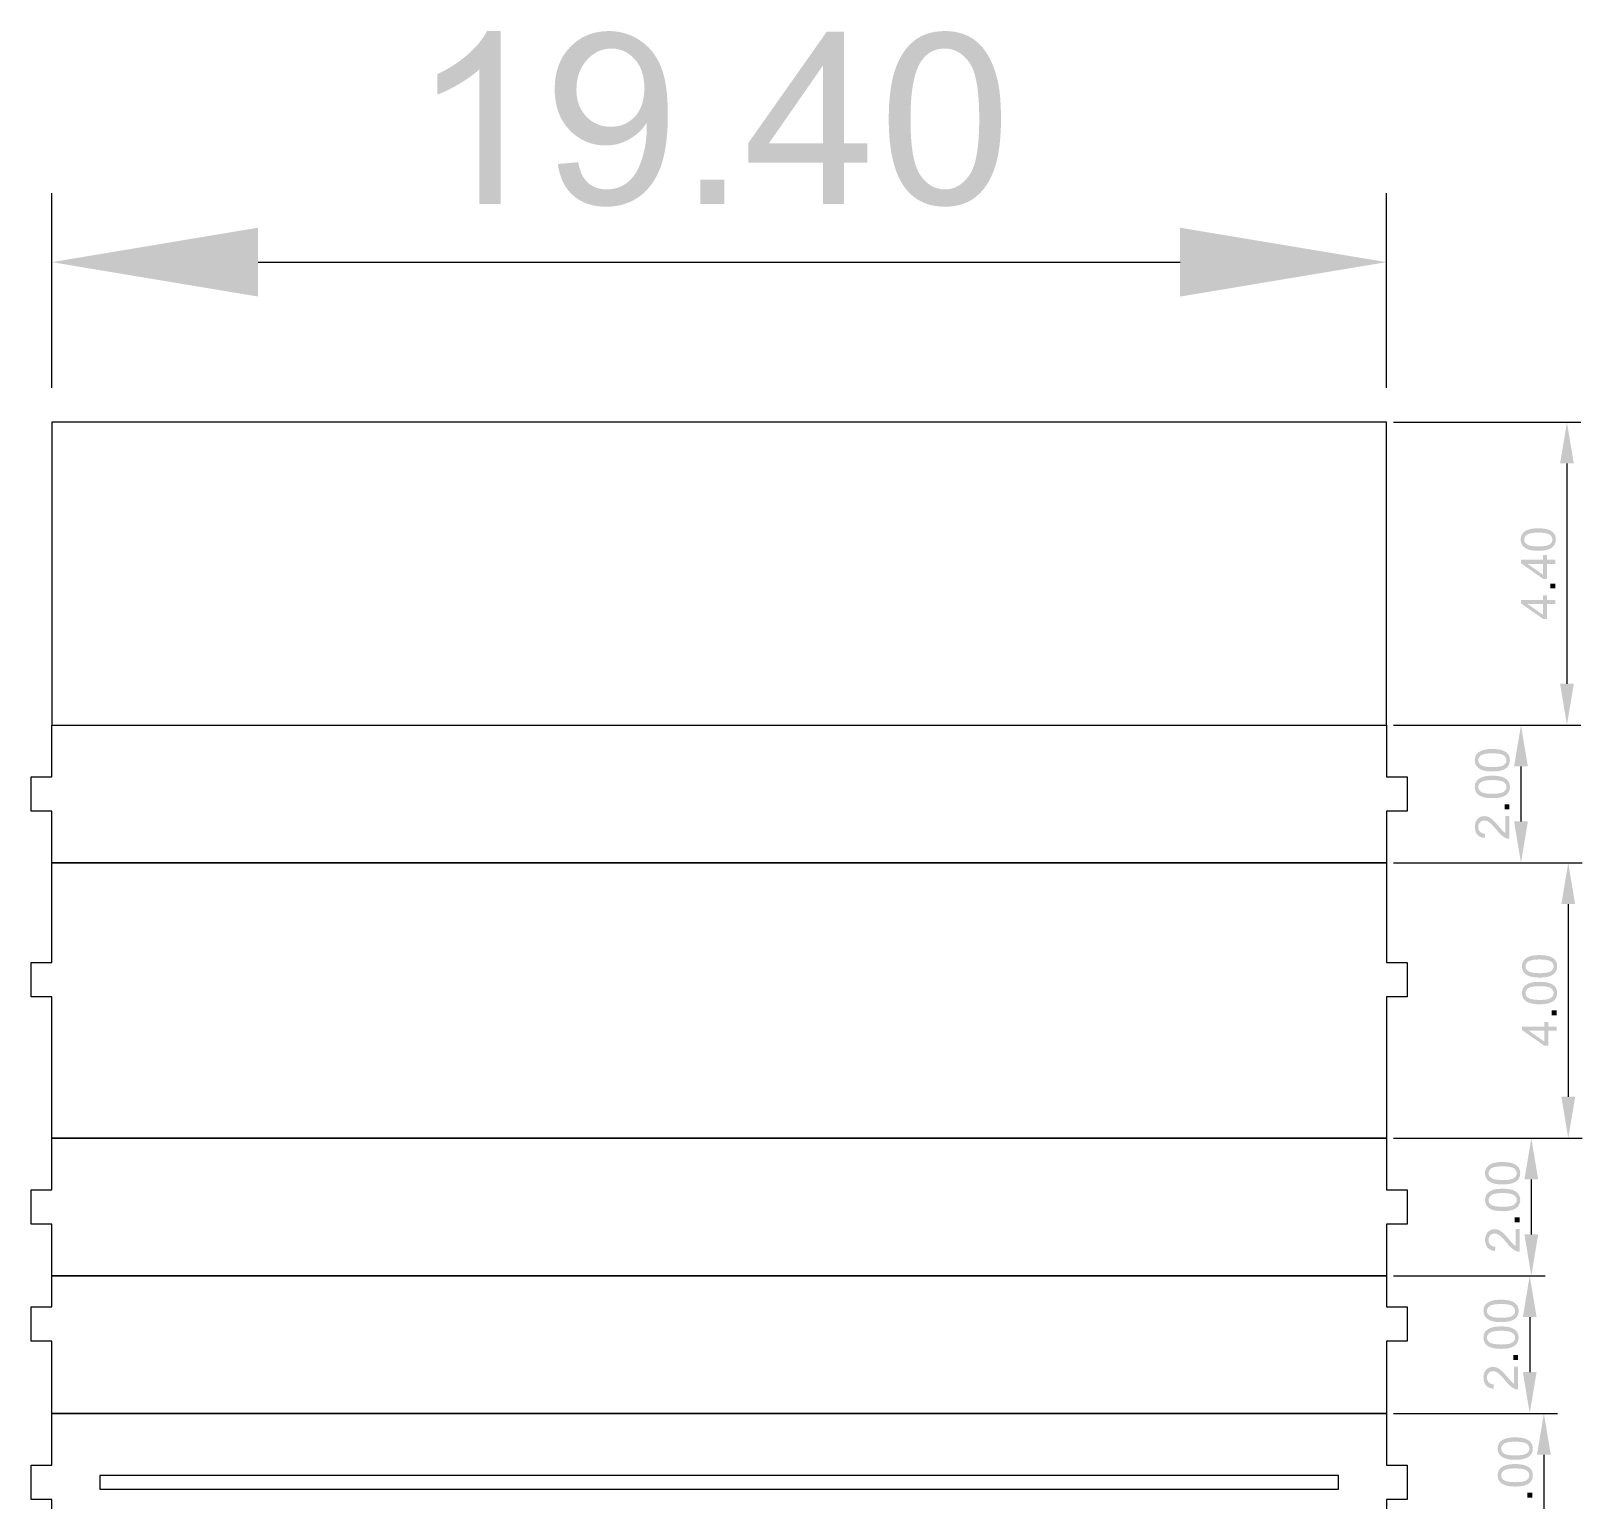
# Model space of a CAD drawing. Header units: centimetres. Extents: x 2.5 to 25.3, y 2.5 to 45.3.
# Drawn here: x 2.5 to 25.04, y 23.92 to 45.28 of the extents above; entities that cross this region are included whole.
import ezdxf

# ---------------------------------------------------------------- set-up
doc = ezdxf.new("R2010")
doc.units = ezdxf.units.CM
doc.layers.add('Dimensions', color=7, linetype='Continuous')
doc.layers.add('Schematics', color=7, linetype='Continuous')

msp = doc.modelspace()

# ---------------------------------------------------------------- hatches: boundary and pattern name
at = {"layer": 'Dimensions', "true_color": 0xc80000, "transparency": 33554687}
h = msp.add_hatch(color=12, dxfattribs=at)
edge = h.paths.add_edge_path(flags=0)
edge.add_spline(control_points=[(9.321, 42.765), (9.321, 42.765), (9.014, 42.765), (9.014, 42.765), (9.014, 42.765), (9.014, 44.721), (9.014, 44.721), (8.94, 44.651), (8.843, 44.58), (8.724, 44.51), (8.604, 44.439), (8.496, 44.386), (8.4, 44.351), (8.4, 44.351), (8.4, 44.648), (8.4, 44.648), (8.572, 44.729), (8.722, 44.826), (8.851, 44.941), (8.979, 45.056), (9.07, 45.167), (9.123, 45.275), (9.123, 45.275), (9.321, 45.275), (9.321, 45.275), (9.321, 45.275), (9.321, 42.765), (9.321, 42.765)], knot_values=[0, 0, 0, 0, 1, 1, 1, 2, 2, 2, 3, 3, 3, 4, 4, 4, 5, 5, 5, 6, 6, 6, 7, 7, 7, 8, 8, 8, 9, 9, 9, 9], degree=3, periodic=1)
h = msp.add_hatch(color=12, dxfattribs=at)
edge = h.paths.add_edge_path(flags=0)
edge.add_spline(control_points=[(10.153, 43.343), (10.153, 43.343), (10.448, 43.371), (10.448, 43.371), (10.473, 43.232), (10.521, 43.131), (10.592, 43.069), (10.662, 43.006), (10.753, 42.975), (10.863, 42.975), (10.957, 42.975), (11.04, 42.997), (11.111, 43.04), (11.182, 43.083), (11.24, 43.141), (11.286, 43.213), (11.331, 43.285), (11.369, 43.383), (11.4, 43.505), (11.431, 43.628), (11.446, 43.753), (11.446, 43.88), (11.446, 43.894), (11.445, 43.915), (11.444, 43.942), (11.383, 43.844), (11.299, 43.765), (11.193, 43.704), (11.087, 43.643), (10.971, 43.613), (10.847, 43.613), (10.641, 43.613), (10.466, 43.688), (10.322, 43.838), (10.179, 43.988), (10.107, 44.186), (10.107, 44.431), (10.107, 44.685), (10.182, 44.889), (10.332, 45.043), (10.481, 45.198), (10.668, 45.275), (10.894, 45.275), (11.056, 45.275), (11.205, 45.232), (11.339, 45.144), (11.474, 45.057), (11.577, 44.932), (11.646, 44.77), (11.716, 44.608), (11.751, 44.373), (11.751, 44.066), (11.751, 43.747), (11.717, 43.493), (11.647, 43.303), (11.578, 43.114), (11.475, 42.97), (11.338, 42.871), (11.201, 42.772), (11.04, 42.723), (10.856, 42.723), (10.66, 42.723), (10.501, 42.777), (10.377, 42.885), (10.253, 42.994), (10.178, 43.147), (10.153, 43.343)], knot_values=[0, 0, 0, 0, 1, 1, 1, 2, 2, 2, 3, 3, 3, 4, 4, 4, 5, 5, 5, 6, 6, 6, 7, 7, 7, 8, 8, 8, 9, 9, 9, 10, 10, 10, 11, 11, 11, 12, 12, 12, 13, 13, 13, 14, 14, 14, 15, 15, 15, 16, 16, 16, 17, 17, 17, 18, 18, 18, 19, 19, 19, 20, 20, 20, 21, 21, 21, 22, 22, 22, 22], degree=3, periodic=1)
edge = h.paths.add_edge_path(flags=0)
edge.add_spline(control_points=[(11.41, 44.447), (11.41, 44.623), (11.363, 44.763), (11.27, 44.866), (11.176, 44.97), (11.063, 45.021), (10.931, 45.021), (10.795, 45.021), (10.676, 44.966), (10.575, 44.854), (10.473, 44.743), (10.423, 44.598), (10.423, 44.421), (10.423, 44.262), (10.471, 44.133), (10.567, 44.033), (10.663, 43.934), (10.782, 43.884), (10.923, 43.884), (11.065, 43.884), (11.181, 43.934), (11.273, 44.033), (11.364, 44.133), (11.41, 44.27), (11.41, 44.447)], knot_values=[0, 0, 0, 0, 1, 1, 1, 2, 2, 2, 3, 3, 3, 4, 4, 4, 5, 5, 5, 6, 6, 6, 7, 7, 7, 8, 8, 8, 8], degree=3, periodic=1)
h = msp.add_hatch(color=12, dxfattribs=at)
h.paths.add_polyline_path([(14.004, 42.765), (14.004, 43.364), (12.919, 43.364), (12.919, 43.645), (14.06, 45.265), (14.311, 45.265), (14.311, 43.645), (14.649, 43.645), (14.649, 43.364), (14.311, 43.364), (14.311, 42.765)], flags=0)
h.paths.add_polyline_path([(14.004, 43.645), (14.004, 44.772), (13.221, 43.645)], flags=0)
h = msp.add_hatch(color=12, dxfattribs=at)
edge = h.paths.add_edge_path(flags=0)
edge.add_spline(control_points=[(14.962, 43.998), (14.962, 44.294), (14.993, 44.532), (15.054, 44.712), (15.114, 44.892), (15.205, 45.031), (15.325, 45.129), (15.445, 45.227), (15.596, 45.275), (15.778, 45.275), (15.912, 45.275), (16.029, 45.248), (16.131, 45.194), (16.232, 45.14), (16.315, 45.063), (16.381, 44.961), (16.447, 44.859), (16.499, 44.735), (16.536, 44.589), (16.574, 44.443), (16.593, 44.246), (16.593, 43.998), (16.593, 43.705), (16.563, 43.468), (16.502, 43.288), (16.442, 43.108), (16.352, 42.968), (16.232, 42.87), (16.112, 42.772), (15.961, 42.723), (15.778, 42.723), (15.537, 42.723), (15.347, 42.809), (15.21, 42.982), (15.045, 43.19), (14.962, 43.529), (14.962, 43.998)], knot_values=[0, 0, 0, 0, 1, 1, 1, 2, 2, 2, 3, 3, 3, 4, 4, 4, 5, 5, 5, 6, 6, 6, 7, 7, 7, 8, 8, 8, 9, 9, 9, 10, 10, 10, 11, 11, 11, 12, 12, 12, 12], degree=3, periodic=1)
edge = h.paths.add_edge_path(flags=0)
edge.add_spline(control_points=[(15.278, 43.998), (15.278, 43.588), (15.326, 43.315), (15.422, 43.179), (15.518, 43.043), (15.637, 42.975), (15.778, 42.975), (15.919, 42.975), (16.037, 43.043), (16.133, 43.18), (16.229, 43.316), (16.277, 43.589), (16.277, 43.998), (16.277, 44.41), (16.229, 44.683), (16.133, 44.818), (16.037, 44.954), (15.917, 45.021), (15.774, 45.021), (15.633, 45.021), (15.521, 44.962), (15.437, 44.842), (15.331, 44.69), (15.278, 44.409), (15.278, 43.998)], knot_values=[0, 0, 0, 0, 1, 1, 1, 2, 2, 2, 3, 3, 3, 4, 4, 4, 5, 5, 5, 6, 6, 6, 7, 7, 7, 8, 8, 8, 8], degree=3, periodic=1)
for points in [[(12.222, 42.765), (12.222, 43.115), (12.572, 43.115), (12.572, 42.765)], [(5.797, 42.418), (5.797, 41.418), (2.797, 41.918)], [(19.197, 41.418), (19.197, 42.418), (22.197, 41.918)], [(24.918, 38.993), (24.718, 38.993), (24.818, 39.593)], [(24.648, 37.177), (24.579, 37.177), (24.579, 37.247), (24.648, 37.247)], [(24.718, 35.793), (24.918, 35.793), (24.818, 35.193)], [(24.25, 34.593), (24.05, 34.593), (24.15, 35.193)], [(23.981, 33.971), (23.911, 33.971), (23.911, 34.041), (23.981, 34.041)], [(24.05, 33.793), (24.25, 33.793), (24.15, 33.193)], [(24.937, 32.593), (24.737, 32.593), (24.837, 33.193)], [(24.667, 30.977), (24.597, 30.977), (24.597, 31.047), (24.667, 31.047)], [(24.737, 29.793), (24.937, 29.793), (24.837, 29.193)], [(24.4, 28.593), (24.2, 28.593), (24.3, 29.193)], [(24.13, 27.971), (24.06, 27.971), (24.06, 28.041), (24.13, 28.041)], [(24.2, 27.793), (24.4, 27.793), (24.3, 27.193)], [(24.377, 26.593), (24.177, 26.593), (24.277, 27.193)], [(24.107, 25.971), (24.037, 25.971), (24.037, 26.041), (24.107, 26.041)], [(24.177, 25.793), (24.377, 25.793), (24.277, 25.193)], [(24.583, 24.593), (24.383, 24.593), (24.483, 25.193)], [(24.313, 23.971), (24.243, 23.971), (24.243, 24.041), (24.313, 24.041)]]:
    msp.add_hatch(color=12, dxfattribs=at).paths.add_polyline_path(points, flags=0)
h = msp.add_hatch(color=12, dxfattribs=at)
edge = h.paths.add_edge_path(flags=0)
edge.add_spline(control_points=[(24.402, 37.725), (24.343, 37.725), (24.295, 37.731), (24.259, 37.743), (24.223, 37.756), (24.195, 37.774), (24.176, 37.798), (24.156, 37.822), (24.146, 37.852), (24.146, 37.888), (24.146, 37.915), (24.152, 37.939), (24.163, 37.959), (24.173, 37.979), (24.189, 37.996), (24.209, 38.009), (24.23, 38.022), (24.255, 38.033), (24.284, 38.04), (24.313, 38.048), (24.352, 38.051), (24.402, 38.051), (24.461, 38.051), (24.508, 38.045), (24.544, 38.033), (24.58, 38.021), (24.608, 38.003), (24.628, 37.979), (24.647, 37.955), (24.657, 37.925), (24.657, 37.888), (24.657, 37.84), (24.64, 37.802), (24.605, 37.775), (24.564, 37.742), (24.496, 37.725), (24.402, 37.725)], knot_values=[0, 0, 0, 0, 1, 1, 1, 2, 2, 2, 3, 3, 3, 4, 4, 4, 5, 5, 5, 6, 6, 6, 7, 7, 7, 8, 8, 8, 9, 9, 9, 10, 10, 10, 11, 11, 11, 12, 12, 12, 12], degree=3, periodic=1)
edge = h.paths.add_edge_path(flags=0)
edge.add_spline(control_points=[(24.402, 37.788), (24.484, 37.788), (24.539, 37.798), (24.566, 37.817), (24.593, 37.836), (24.607, 37.86), (24.607, 37.888), (24.607, 37.916), (24.593, 37.94), (24.566, 37.959), (24.538, 37.979), (24.484, 37.988), (24.402, 37.988), (24.32, 37.988), (24.265, 37.979), (24.238, 37.959), (24.211, 37.94), (24.197, 37.916), (24.197, 37.888), (24.197, 37.859), (24.209, 37.837), (24.233, 37.82), (24.264, 37.799), (24.32, 37.788), (24.402, 37.788)], knot_values=[0, 0, 0, 0, 1, 1, 1, 2, 2, 2, 3, 3, 3, 4, 4, 4, 5, 5, 5, 6, 6, 6, 7, 7, 7, 8, 8, 8, 8], degree=3, periodic=1)
h = msp.add_hatch(color=12, dxfattribs=at)
h.paths.add_polyline_path([(24.648, 37.534), (24.529, 37.534), (24.529, 37.317), (24.472, 37.317), (24.148, 37.545), (24.148, 37.595), (24.472, 37.595), (24.472, 37.662), (24.529, 37.662), (24.529, 37.595), (24.648, 37.595)], flags=0)
h.paths.add_polyline_path([(24.472, 37.534), (24.247, 37.534), (24.472, 37.377)], flags=0)
h = msp.add_hatch(color=12, dxfattribs=at)
h.paths.add_polyline_path([(24.648, 36.951), (24.529, 36.951), (24.529, 36.734), (24.472, 36.734), (24.148, 36.962), (24.148, 37.012), (24.472, 37.012), (24.472, 37.08), (24.529, 37.08), (24.529, 37.012), (24.648, 37.012)], flags=0)
h.paths.add_polyline_path([(24.472, 36.951), (24.247, 36.951), (24.472, 36.794)], flags=0)
h = msp.add_hatch(color=12, dxfattribs=at)
edge = h.paths.add_edge_path(flags=0)
edge.add_spline(control_points=[(23.734, 34.519), (23.675, 34.519), (23.628, 34.525), (23.591, 34.538), (23.555, 34.55), (23.528, 34.568), (23.508, 34.592), (23.489, 34.616), (23.479, 34.646), (23.479, 34.682), (23.479, 34.709), (23.484, 34.733), (23.495, 34.753), (23.506, 34.773), (23.521, 34.79), (23.542, 34.803), (23.562, 34.816), (23.587, 34.827), (23.616, 34.834), (23.645, 34.842), (23.685, 34.845), (23.734, 34.845), (23.793, 34.845), (23.84, 34.839), (23.876, 34.827), (23.912, 34.815), (23.94, 34.797), (23.96, 34.773), (23.979, 34.749), (23.989, 34.719), (23.989, 34.682), (23.989, 34.634), (23.972, 34.596), (23.937, 34.569), (23.896, 34.536), (23.828, 34.519), (23.734, 34.519)], knot_values=[0, 0, 0, 0, 1, 1, 1, 2, 2, 2, 3, 3, 3, 4, 4, 4, 5, 5, 5, 6, 6, 6, 7, 7, 7, 8, 8, 8, 9, 9, 9, 10, 10, 10, 11, 11, 11, 12, 12, 12, 12], degree=3, periodic=1)
edge = h.paths.add_edge_path(flags=0)
edge.add_spline(control_points=[(23.734, 34.583), (23.816, 34.583), (23.871, 34.592), (23.898, 34.611), (23.925, 34.631), (23.939, 34.654), (23.939, 34.682), (23.939, 34.711), (23.925, 34.734), (23.898, 34.754), (23.871, 34.773), (23.816, 34.782), (23.734, 34.782), (23.652, 34.782), (23.597, 34.773), (23.57, 34.754), (23.543, 34.734), (23.53, 34.71), (23.53, 34.682), (23.53, 34.654), (23.542, 34.631), (23.565, 34.614), (23.596, 34.593), (23.652, 34.583), (23.734, 34.583)], knot_values=[0, 0, 0, 0, 1, 1, 1, 2, 2, 2, 3, 3, 3, 4, 4, 4, 5, 5, 5, 6, 6, 6, 7, 7, 7, 8, 8, 8, 8], degree=3, periodic=1)
h = msp.add_hatch(color=12, dxfattribs=at)
edge = h.paths.add_edge_path(flags=0)
edge.add_spline(control_points=[(23.734, 34.131), (23.675, 34.131), (23.628, 34.137), (23.591, 34.149), (23.555, 34.161), (23.528, 34.179), (23.508, 34.203), (23.489, 34.227), (23.479, 34.258), (23.479, 34.294), (23.479, 34.321), (23.484, 34.344), (23.495, 34.365), (23.506, 34.385), (23.521, 34.402), (23.542, 34.415), (23.562, 34.428), (23.587, 34.438), (23.616, 34.446), (23.645, 34.453), (23.685, 34.457), (23.734, 34.457), (23.793, 34.457), (23.84, 34.451), (23.876, 34.439), (23.912, 34.427), (23.94, 34.409), (23.96, 34.385), (23.979, 34.361), (23.989, 34.331), (23.989, 34.294), (23.989, 34.246), (23.972, 34.208), (23.937, 34.18), (23.896, 34.147), (23.828, 34.131), (23.734, 34.131)], knot_values=[0, 0, 0, 0, 1, 1, 1, 2, 2, 2, 3, 3, 3, 4, 4, 4, 5, 5, 5, 6, 6, 6, 7, 7, 7, 8, 8, 8, 9, 9, 9, 10, 10, 10, 11, 11, 11, 12, 12, 12, 12], degree=3, periodic=1)
edge = h.paths.add_edge_path(flags=0)
edge.add_spline(control_points=[(23.734, 34.194), (23.816, 34.194), (23.871, 34.204), (23.898, 34.223), (23.925, 34.242), (23.939, 34.266), (23.939, 34.294), (23.939, 34.322), (23.925, 34.346), (23.898, 34.365), (23.871, 34.384), (23.816, 34.394), (23.734, 34.394), (23.652, 34.394), (23.597, 34.384), (23.57, 34.365), (23.543, 34.346), (23.53, 34.322), (23.53, 34.293), (23.53, 34.265), (23.542, 34.243), (23.565, 34.226), (23.596, 34.205), (23.652, 34.194), (23.734, 34.194)], knot_values=[0, 0, 0, 0, 1, 1, 1, 2, 2, 2, 3, 3, 3, 4, 4, 4, 5, 5, 5, 6, 6, 6, 7, 7, 7, 8, 8, 8, 8], degree=3, periodic=1)
h = msp.add_hatch(color=12, dxfattribs=at)
edge = h.paths.add_edge_path(flags=0)
edge.add_spline(control_points=[(23.922, 33.871), (23.922, 33.871), (23.981, 33.871), (23.981, 33.871), (23.981, 33.871), (23.981, 33.541), (23.981, 33.541), (23.966, 33.54), (23.952, 33.542), (23.938, 33.548), (23.916, 33.556), (23.893, 33.57), (23.872, 33.588), (23.85, 33.607), (23.825, 33.633), (23.796, 33.668), (23.751, 33.723), (23.716, 33.76), (23.69, 33.779), (23.664, 33.798), (23.639, 33.807), (23.616, 33.807), (23.592, 33.807), (23.571, 33.799), (23.555, 33.781), (23.538, 33.764), (23.53, 33.741), (23.53, 33.713), (23.53, 33.684), (23.538, 33.66), (23.556, 33.642), (23.574, 33.624), (23.598, 33.615), (23.63, 33.615), (23.63, 33.615), (23.623, 33.552), (23.623, 33.552), (23.576, 33.556), (23.54, 33.573), (23.516, 33.601), (23.491, 33.629), (23.479, 33.667), (23.479, 33.714), (23.479, 33.762), (23.492, 33.8), (23.519, 33.828), (23.545, 33.856), (23.578, 33.87), (23.618, 33.87), (23.638, 33.87), (23.657, 33.866), (23.677, 33.858), (23.696, 33.85), (23.716, 33.836), (23.738, 33.817), (23.759, 33.798), (23.788, 33.767), (23.826, 33.723), (23.857, 33.686), (23.878, 33.662), (23.889, 33.652), (23.9, 33.641), (23.911, 33.633), (23.922, 33.626), (23.922, 33.626), (23.922, 33.871), (23.922, 33.871)], knot_values=[0, 0, 0, 0, 1, 1, 1, 2, 2, 2, 3, 3, 3, 4, 4, 4, 5, 5, 5, 6, 6, 6, 7, 7, 7, 8, 8, 8, 9, 9, 9, 10, 10, 10, 11, 11, 11, 12, 12, 12, 13, 13, 13, 14, 14, 14, 15, 15, 15, 16, 16, 16, 17, 17, 17, 18, 18, 18, 19, 19, 19, 20, 20, 20, 21, 21, 21, 22, 22, 22, 22], degree=3, periodic=1)
h = msp.add_hatch(color=12, dxfattribs=at)
edge = h.paths.add_edge_path(flags=0)
edge.add_spline(control_points=[(24.42, 31.525), (24.361, 31.525), (24.314, 31.531), (24.278, 31.543), (24.242, 31.556), (24.214, 31.574), (24.194, 31.598), (24.175, 31.622), (24.165, 31.652), (24.165, 31.688), (24.165, 31.715), (24.17, 31.739), (24.181, 31.759), (24.192, 31.779), (24.208, 31.796), (24.228, 31.809), (24.248, 31.822), (24.273, 31.833), (24.302, 31.84), (24.331, 31.848), (24.371, 31.851), (24.42, 31.851), (24.479, 31.851), (24.526, 31.845), (24.562, 31.833), (24.599, 31.821), (24.626, 31.803), (24.646, 31.779), (24.666, 31.755), (24.676, 31.725), (24.676, 31.688), (24.676, 31.64), (24.658, 31.602), (24.624, 31.575), (24.582, 31.542), (24.514, 31.525), (24.42, 31.525)], knot_values=[0, 0, 0, 0, 1, 1, 1, 2, 2, 2, 3, 3, 3, 4, 4, 4, 5, 5, 5, 6, 6, 6, 7, 7, 7, 8, 8, 8, 9, 9, 9, 10, 10, 10, 11, 11, 11, 12, 12, 12, 12], degree=3, periodic=1)
edge = h.paths.add_edge_path(flags=0)
edge.add_spline(control_points=[(24.42, 31.588), (24.503, 31.588), (24.557, 31.598), (24.584, 31.617), (24.611, 31.636), (24.625, 31.66), (24.625, 31.688), (24.625, 31.716), (24.611, 31.74), (24.584, 31.759), (24.557, 31.779), (24.502, 31.788), (24.42, 31.788), (24.338, 31.788), (24.283, 31.779), (24.256, 31.759), (24.229, 31.74), (24.216, 31.716), (24.216, 31.688), (24.216, 31.659), (24.228, 31.637), (24.252, 31.62), (24.282, 31.599), (24.338, 31.588), (24.42, 31.588)], knot_values=[0, 0, 0, 0, 1, 1, 1, 2, 2, 2, 3, 3, 3, 4, 4, 4, 5, 5, 5, 6, 6, 6, 7, 7, 7, 8, 8, 8, 8], degree=3, periodic=1)
h = msp.add_hatch(color=12, dxfattribs=at)
edge = h.paths.add_edge_path(flags=0)
edge.add_spline(control_points=[(24.42, 31.137), (24.361, 31.137), (24.314, 31.143), (24.278, 31.155), (24.242, 31.167), (24.214, 31.185), (24.194, 31.209), (24.175, 31.233), (24.165, 31.263), (24.165, 31.3), (24.165, 31.327), (24.17, 31.35), (24.181, 31.37), (24.192, 31.391), (24.208, 31.407), (24.228, 31.421), (24.248, 31.434), (24.273, 31.444), (24.302, 31.452), (24.331, 31.459), (24.371, 31.463), (24.42, 31.463), (24.479, 31.463), (24.526, 31.457), (24.562, 31.445), (24.599, 31.433), (24.626, 31.415), (24.646, 31.391), (24.666, 31.367), (24.676, 31.336), (24.676, 31.3), (24.676, 31.252), (24.658, 31.214), (24.624, 31.186), (24.582, 31.153), (24.514, 31.137), (24.42, 31.137)], knot_values=[0, 0, 0, 0, 1, 1, 1, 2, 2, 2, 3, 3, 3, 4, 4, 4, 5, 5, 5, 6, 6, 6, 7, 7, 7, 8, 8, 8, 9, 9, 9, 10, 10, 10, 11, 11, 11, 12, 12, 12, 12], degree=3, periodic=1)
edge = h.paths.add_edge_path(flags=0)
edge.add_spline(control_points=[(24.42, 31.2), (24.503, 31.2), (24.557, 31.209), (24.584, 31.229), (24.611, 31.248), (24.625, 31.272), (24.625, 31.3), (24.625, 31.328), (24.611, 31.352), (24.584, 31.371), (24.557, 31.39), (24.502, 31.4), (24.42, 31.4), (24.338, 31.4), (24.283, 31.39), (24.256, 31.371), (24.229, 31.352), (24.216, 31.328), (24.216, 31.299), (24.216, 31.271), (24.228, 31.248), (24.252, 31.232), (24.282, 31.21), (24.338, 31.2), (24.42, 31.2)], knot_values=[0, 0, 0, 0, 1, 1, 1, 2, 2, 2, 3, 3, 3, 4, 4, 4, 5, 5, 5, 6, 6, 6, 7, 7, 7, 8, 8, 8, 8], degree=3, periodic=1)
h = msp.add_hatch(color=12, dxfattribs=at)
h.paths.add_polyline_path([(24.667, 30.751), (24.547, 30.751), (24.547, 30.534), (24.491, 30.534), (24.167, 30.762), (24.167, 30.812), (24.491, 30.812), (24.491, 30.88), (24.547, 30.88), (24.547, 30.812), (24.667, 30.812)], flags=0)
h.paths.add_polyline_path([(24.491, 30.751), (24.266, 30.751), (24.491, 30.594)], flags=0)
h = msp.add_hatch(color=12, dxfattribs=at)
edge = h.paths.add_edge_path(flags=0)
edge.add_spline(control_points=[(23.884, 28.519), (23.825, 28.519), (23.777, 28.525), (23.741, 28.538), (23.705, 28.55), (23.677, 28.568), (23.658, 28.592), (23.638, 28.616), (23.628, 28.646), (23.628, 28.682), (23.628, 28.709), (23.634, 28.733), (23.644, 28.753), (23.655, 28.773), (23.671, 28.79), (23.691, 28.803), (23.711, 28.816), (23.736, 28.827), (23.765, 28.834), (23.795, 28.842), (23.834, 28.845), (23.884, 28.845), (23.942, 28.845), (23.99, 28.839), (24.026, 28.827), (24.062, 28.815), (24.09, 28.797), (24.109, 28.773), (24.129, 28.749), (24.139, 28.719), (24.139, 28.682), (24.139, 28.634), (24.121, 28.596), (24.087, 28.569), (24.045, 28.536), (23.978, 28.519), (23.884, 28.519)], knot_values=[0, 0, 0, 0, 1, 1, 1, 2, 2, 2, 3, 3, 3, 4, 4, 4, 5, 5, 5, 6, 6, 6, 7, 7, 7, 8, 8, 8, 9, 9, 9, 10, 10, 10, 11, 11, 11, 12, 12, 12, 12], degree=3, periodic=1)
edge = h.paths.add_edge_path(flags=0)
edge.add_spline(control_points=[(23.884, 28.583), (23.966, 28.583), (24.02, 28.592), (24.048, 28.611), (24.075, 28.631), (24.088, 28.654), (24.088, 28.682), (24.088, 28.711), (24.075, 28.734), (24.047, 28.754), (24.02, 28.773), (23.965, 28.782), (23.884, 28.782), (23.801, 28.782), (23.747, 28.773), (23.72, 28.754), (23.693, 28.734), (23.679, 28.71), (23.679, 28.682), (23.679, 28.654), (23.691, 28.631), (23.715, 28.614), (23.745, 28.593), (23.802, 28.583), (23.884, 28.583)], knot_values=[0, 0, 0, 0, 1, 1, 1, 2, 2, 2, 3, 3, 3, 4, 4, 4, 5, 5, 5, 6, 6, 6, 7, 7, 7, 8, 8, 8, 8], degree=3, periodic=1)
h = msp.add_hatch(color=12, dxfattribs=at)
edge = h.paths.add_edge_path(flags=0)
edge.add_spline(control_points=[(23.884, 28.131), (23.825, 28.131), (23.777, 28.137), (23.741, 28.149), (23.705, 28.161), (23.677, 28.179), (23.658, 28.203), (23.638, 28.227), (23.628, 28.258), (23.628, 28.294), (23.628, 28.321), (23.634, 28.344), (23.644, 28.365), (23.655, 28.385), (23.671, 28.402), (23.691, 28.415), (23.711, 28.428), (23.736, 28.438), (23.765, 28.446), (23.795, 28.453), (23.834, 28.457), (23.884, 28.457), (23.942, 28.457), (23.99, 28.451), (24.026, 28.439), (24.062, 28.427), (24.09, 28.409), (24.109, 28.385), (24.129, 28.361), (24.139, 28.331), (24.139, 28.294), (24.139, 28.246), (24.121, 28.208), (24.087, 28.18), (24.045, 28.147), (23.978, 28.131), (23.884, 28.131)], knot_values=[0, 0, 0, 0, 1, 1, 1, 2, 2, 2, 3, 3, 3, 4, 4, 4, 5, 5, 5, 6, 6, 6, 7, 7, 7, 8, 8, 8, 9, 9, 9, 10, 10, 10, 11, 11, 11, 12, 12, 12, 12], degree=3, periodic=1)
edge = h.paths.add_edge_path(flags=0)
edge.add_spline(control_points=[(23.884, 28.194), (23.966, 28.194), (24.02, 28.204), (24.048, 28.223), (24.075, 28.242), (24.088, 28.266), (24.088, 28.294), (24.088, 28.322), (24.075, 28.346), (24.047, 28.365), (24.02, 28.384), (23.965, 28.394), (23.884, 28.394), (23.801, 28.394), (23.747, 28.384), (23.72, 28.365), (23.693, 28.346), (23.679, 28.322), (23.679, 28.293), (23.679, 28.265), (23.691, 28.243), (23.715, 28.226), (23.745, 28.205), (23.802, 28.194), (23.884, 28.194)], knot_values=[0, 0, 0, 0, 1, 1, 1, 2, 2, 2, 3, 3, 3, 4, 4, 4, 5, 5, 5, 6, 6, 6, 7, 7, 7, 8, 8, 8, 8], degree=3, periodic=1)
h = msp.add_hatch(color=12, dxfattribs=at)
edge = h.paths.add_edge_path(flags=0)
edge.add_spline(control_points=[(24.071, 27.871), (24.071, 27.871), (24.13, 27.871), (24.13, 27.871), (24.13, 27.871), (24.13, 27.541), (24.13, 27.541), (24.115, 27.54), (24.101, 27.542), (24.088, 27.548), (24.065, 27.556), (24.043, 27.57), (24.021, 27.588), (23.999, 27.607), (23.974, 27.633), (23.945, 27.668), (23.901, 27.723), (23.866, 27.76), (23.839, 27.779), (23.813, 27.798), (23.789, 27.807), (23.766, 27.807), (23.741, 27.807), (23.721, 27.799), (23.704, 27.781), (23.687, 27.764), (23.679, 27.741), (23.679, 27.713), (23.679, 27.684), (23.688, 27.66), (23.706, 27.642), (23.723, 27.624), (23.748, 27.615), (23.779, 27.615), (23.779, 27.615), (23.773, 27.552), (23.773, 27.552), (23.726, 27.556), (23.69, 27.573), (23.665, 27.601), (23.641, 27.629), (23.628, 27.667), (23.628, 27.714), (23.628, 27.762), (23.641, 27.8), (23.668, 27.828), (23.695, 27.856), (23.728, 27.87), (23.767, 27.87), (23.787, 27.87), (23.807, 27.866), (23.826, 27.858), (23.845, 27.85), (23.866, 27.836), (23.887, 27.817), (23.908, 27.798), (23.938, 27.767), (23.975, 27.723), (24.006, 27.686), (24.027, 27.662), (24.038, 27.652), (24.049, 27.641), (24.06, 27.633), (24.071, 27.626), (24.071, 27.626), (24.071, 27.871), (24.071, 27.871)], knot_values=[0, 0, 0, 0, 1, 1, 1, 2, 2, 2, 3, 3, 3, 4, 4, 4, 5, 5, 5, 6, 6, 6, 7, 7, 7, 8, 8, 8, 9, 9, 9, 10, 10, 10, 11, 11, 11, 12, 12, 12, 13, 13, 13, 14, 14, 14, 15, 15, 15, 16, 16, 16, 17, 17, 17, 18, 18, 18, 19, 19, 19, 20, 20, 20, 21, 21, 21, 22, 22, 22, 22], degree=3, periodic=1)
h = msp.add_hatch(color=12, dxfattribs=at)
edge = h.paths.add_edge_path(flags=0)
edge.add_spline(control_points=[(23.861, 26.519), (23.802, 26.519), (23.754, 26.525), (23.718, 26.538), (23.682, 26.55), (23.654, 26.568), (23.635, 26.592), (23.615, 26.616), (23.605, 26.646), (23.605, 26.682), (23.605, 26.709), (23.611, 26.733), (23.621, 26.753), (23.632, 26.773), (23.648, 26.79), (23.668, 26.803), (23.689, 26.816), (23.713, 26.827), (23.743, 26.834), (23.772, 26.842), (23.811, 26.845), (23.861, 26.845), (23.919, 26.845), (23.967, 26.839), (24.003, 26.827), (24.039, 26.815), (24.067, 26.797), (24.086, 26.773), (24.106, 26.749), (24.116, 26.719), (24.116, 26.682), (24.116, 26.634), (24.099, 26.596), (24.064, 26.569), (24.022, 26.536), (23.955, 26.519), (23.861, 26.519)], knot_values=[0, 0, 0, 0, 1, 1, 1, 2, 2, 2, 3, 3, 3, 4, 4, 4, 5, 5, 5, 6, 6, 6, 7, 7, 7, 8, 8, 8, 9, 9, 9, 10, 10, 10, 11, 11, 11, 12, 12, 12, 12], degree=3, periodic=1)
edge = h.paths.add_edge_path(flags=0)
edge.add_spline(control_points=[(23.861, 26.583), (23.943, 26.583), (23.997, 26.592), (24.025, 26.611), (24.052, 26.631), (24.065, 26.654), (24.065, 26.682), (24.065, 26.711), (24.052, 26.734), (24.024, 26.754), (23.997, 26.773), (23.943, 26.782), (23.861, 26.782), (23.778, 26.782), (23.724, 26.773), (23.697, 26.754), (23.67, 26.734), (23.656, 26.71), (23.656, 26.682), (23.656, 26.654), (23.668, 26.631), (23.692, 26.614), (23.722, 26.593), (23.779, 26.583), (23.861, 26.583)], knot_values=[0, 0, 0, 0, 1, 1, 1, 2, 2, 2, 3, 3, 3, 4, 4, 4, 5, 5, 5, 6, 6, 6, 7, 7, 7, 8, 8, 8, 8], degree=3, periodic=1)
h = msp.add_hatch(color=12, dxfattribs=at)
edge = h.paths.add_edge_path(flags=0)
edge.add_spline(control_points=[(23.861, 26.131), (23.802, 26.131), (23.754, 26.137), (23.718, 26.149), (23.682, 26.161), (23.654, 26.179), (23.635, 26.203), (23.615, 26.227), (23.605, 26.258), (23.605, 26.294), (23.605, 26.321), (23.611, 26.344), (23.621, 26.365), (23.632, 26.385), (23.648, 26.402), (23.668, 26.415), (23.689, 26.428), (23.713, 26.438), (23.743, 26.446), (23.772, 26.453), (23.811, 26.457), (23.861, 26.457), (23.919, 26.457), (23.967, 26.451), (24.003, 26.439), (24.039, 26.427), (24.067, 26.409), (24.086, 26.385), (24.106, 26.361), (24.116, 26.331), (24.116, 26.294), (24.116, 26.246), (24.099, 26.208), (24.064, 26.18), (24.022, 26.147), (23.955, 26.131), (23.861, 26.131)], knot_values=[0, 0, 0, 0, 1, 1, 1, 2, 2, 2, 3, 3, 3, 4, 4, 4, 5, 5, 5, 6, 6, 6, 7, 7, 7, 8, 8, 8, 9, 9, 9, 10, 10, 10, 11, 11, 11, 12, 12, 12, 12], degree=3, periodic=1)
edge = h.paths.add_edge_path(flags=0)
edge.add_spline(control_points=[(23.861, 26.194), (23.943, 26.194), (23.997, 26.204), (24.025, 26.223), (24.052, 26.242), (24.065, 26.266), (24.065, 26.294), (24.065, 26.322), (24.052, 26.346), (24.024, 26.365), (23.997, 26.384), (23.943, 26.394), (23.861, 26.394), (23.778, 26.394), (23.724, 26.384), (23.697, 26.365), (23.67, 26.346), (23.656, 26.322), (23.656, 26.293), (23.656, 26.265), (23.668, 26.243), (23.692, 26.226), (23.722, 26.205), (23.779, 26.194), (23.861, 26.194)], knot_values=[0, 0, 0, 0, 1, 1, 1, 2, 2, 2, 3, 3, 3, 4, 4, 4, 5, 5, 5, 6, 6, 6, 7, 7, 7, 8, 8, 8, 8], degree=3, periodic=1)
h = msp.add_hatch(color=12, dxfattribs=at)
edge = h.paths.add_edge_path(flags=0)
edge.add_spline(control_points=[(24.048, 25.871), (24.048, 25.871), (24.107, 25.871), (24.107, 25.871), (24.107, 25.871), (24.107, 25.541), (24.107, 25.541), (24.093, 25.54), (24.078, 25.542), (24.065, 25.548), (24.042, 25.556), (24.02, 25.57), (23.998, 25.588), (23.976, 25.607), (23.951, 25.633), (23.922, 25.668), (23.878, 25.723), (23.843, 25.76), (23.817, 25.779), (23.791, 25.798), (23.766, 25.807), (23.743, 25.807), (23.718, 25.807), (23.698, 25.799), (23.681, 25.781), (23.664, 25.764), (23.656, 25.741), (23.656, 25.713), (23.656, 25.684), (23.665, 25.66), (23.683, 25.642), (23.7, 25.624), (23.725, 25.615), (23.756, 25.615), (23.756, 25.615), (23.75, 25.552), (23.75, 25.552), (23.703, 25.556), (23.667, 25.573), (23.642, 25.601), (23.618, 25.629), (23.605, 25.667), (23.605, 25.714), (23.605, 25.762), (23.619, 25.8), (23.645, 25.828), (23.672, 25.856), (23.705, 25.87), (23.744, 25.87), (23.764, 25.87), (23.784, 25.866), (23.803, 25.858), (23.822, 25.85), (23.843, 25.836), (23.864, 25.817), (23.886, 25.798), (23.915, 25.767), (23.952, 25.723), (23.983, 25.686), (24.004, 25.662), (24.015, 25.652), (24.026, 25.641), (24.037, 25.633), (24.048, 25.626), (24.048, 25.626), (24.048, 25.871), (24.048, 25.871)], knot_values=[0, 0, 0, 0, 1, 1, 1, 2, 2, 2, 3, 3, 3, 4, 4, 4, 5, 5, 5, 6, 6, 6, 7, 7, 7, 8, 8, 8, 9, 9, 9, 10, 10, 10, 11, 11, 11, 12, 12, 12, 13, 13, 13, 14, 14, 14, 15, 15, 15, 16, 16, 16, 17, 17, 17, 18, 18, 18, 19, 19, 19, 20, 20, 20, 21, 21, 21, 22, 22, 22, 22], degree=3, periodic=1)
h = msp.add_hatch(color=12, dxfattribs=at)
edge = h.paths.add_edge_path(flags=0)
edge.add_spline(control_points=[(24.067, 24.519), (24.008, 24.519), (23.96, 24.525), (23.924, 24.538), (23.888, 24.55), (23.86, 24.568), (23.841, 24.592), (23.821, 24.616), (23.811, 24.646), (23.811, 24.682), (23.811, 24.709), (23.817, 24.733), (23.828, 24.753), (23.838, 24.773), (23.854, 24.79), (23.874, 24.803), (23.895, 24.816), (23.919, 24.827), (23.949, 24.834), (23.978, 24.842), (24.017, 24.845), (24.067, 24.845), (24.125, 24.845), (24.173, 24.839), (24.209, 24.827), (24.245, 24.815), (24.273, 24.797), (24.292, 24.773), (24.312, 24.749), (24.322, 24.719), (24.322, 24.682), (24.322, 24.634), (24.305, 24.596), (24.27, 24.569), (24.228, 24.536), (24.161, 24.519), (24.067, 24.519)], knot_values=[0, 0, 0, 0, 1, 1, 1, 2, 2, 2, 3, 3, 3, 4, 4, 4, 5, 5, 5, 6, 6, 6, 7, 7, 7, 8, 8, 8, 9, 9, 9, 10, 10, 10, 11, 11, 11, 12, 12, 12, 12], degree=3, periodic=1)
edge = h.paths.add_edge_path(flags=0)
edge.add_spline(control_points=[(24.067, 24.583), (24.149, 24.583), (24.204, 24.592), (24.231, 24.611), (24.258, 24.631), (24.271, 24.654), (24.271, 24.682), (24.271, 24.711), (24.258, 24.734), (24.231, 24.754), (24.203, 24.773), (24.149, 24.782), (24.067, 24.782), (23.985, 24.782), (23.93, 24.773), (23.903, 24.754), (23.876, 24.734), (23.862, 24.71), (23.862, 24.682), (23.862, 24.654), (23.874, 24.631), (23.898, 24.614), (23.928, 24.593), (23.985, 24.583), (24.067, 24.583)], knot_values=[0, 0, 0, 0, 1, 1, 1, 2, 2, 2, 3, 3, 3, 4, 4, 4, 5, 5, 5, 6, 6, 6, 7, 7, 7, 8, 8, 8, 8], degree=3, periodic=1)
h = msp.add_hatch(color=12, dxfattribs=at)
edge = h.paths.add_edge_path(flags=0)
edge.add_spline(control_points=[(24.067, 24.131), (24.008, 24.131), (23.96, 24.137), (23.924, 24.149), (23.888, 24.161), (23.86, 24.179), (23.841, 24.203), (23.821, 24.227), (23.811, 24.258), (23.811, 24.294), (23.811, 24.321), (23.817, 24.344), (23.828, 24.365), (23.838, 24.385), (23.854, 24.402), (23.874, 24.415), (23.895, 24.428), (23.919, 24.438), (23.949, 24.446), (23.978, 24.453), (24.017, 24.457), (24.067, 24.457), (24.125, 24.457), (24.173, 24.451), (24.209, 24.439), (24.245, 24.427), (24.273, 24.409), (24.292, 24.385), (24.312, 24.361), (24.322, 24.331), (24.322, 24.294), (24.322, 24.246), (24.305, 24.208), (24.27, 24.18), (24.228, 24.147), (24.161, 24.131), (24.067, 24.131)], knot_values=[0, 0, 0, 0, 1, 1, 1, 2, 2, 2, 3, 3, 3, 4, 4, 4, 5, 5, 5, 6, 6, 6, 7, 7, 7, 8, 8, 8, 9, 9, 9, 10, 10, 10, 11, 11, 11, 12, 12, 12, 12], degree=3, periodic=1)
edge = h.paths.add_edge_path(flags=0)
edge.add_spline(control_points=[(24.067, 24.194), (24.149, 24.194), (24.204, 24.204), (24.231, 24.223), (24.258, 24.242), (24.271, 24.266), (24.271, 24.294), (24.271, 24.322), (24.258, 24.346), (24.231, 24.365), (24.203, 24.384), (24.149, 24.394), (24.067, 24.394), (23.985, 24.394), (23.93, 24.384), (23.903, 24.365), (23.876, 24.346), (23.862, 24.322), (23.862, 24.293), (23.862, 24.265), (23.874, 24.243), (23.898, 24.226), (23.928, 24.205), (23.985, 24.194), (24.067, 24.194)], knot_values=[0, 0, 0, 0, 1, 1, 1, 2, 2, 2, 3, 3, 3, 4, 4, 4, 5, 5, 5, 6, 6, 6, 7, 7, 7, 8, 8, 8, 8], degree=3, periodic=1)

# ---------------------------------------------------------------- linework, layer by layer
at = {"layer": 'Dimensions', "color": 12, "linetype": 'Continuous', "lineweight": 25, "true_color": 0xc80000}
for points in [[(2.797, 40.093), (2.797, 42.918)], [(22.197, 40.093), (22.197, 42.918)], [(5.797, 41.918), (19.197, 41.918)], [(22.297, 39.593), (25.018, 39.593)], [(24.818, 38.993), (24.818, 35.793)], [(22.297, 35.193), (25.018, 35.193)], [(22.297, 35.193), (24.35, 35.193)], [(24.15, 34.593), (24.15, 33.793)], [(22.297, 33.193), (24.35, 33.193)], [(22.297, 33.193), (25.037, 33.193)], [(24.837, 32.593), (24.837, 29.793)], [(22.297, 29.193), (24.5, 29.193)], [(22.297, 29.193), (25.037, 29.193)], [(24.3, 28.593), (24.3, 27.793)], [(22.297, 27.193), (24.5, 27.193)], [(22.297, 27.193), (24.477, 27.193)], [(24.277, 26.593), (24.277, 25.793)], [(22.297, 25.193), (24.477, 25.193)], [(22.297, 25.193), (24.683, 25.193)], [(24.483, 24.593), (24.483, 23.793)]]:
    msp.add_lwpolyline(points, dxfattribs=at)
at = {"layer": 'Schematics', "color": 12, "linetype": 'Continuous', "lineweight": 25, "true_color": 0xc80000}
for points in [[(2.797, 35.193), (22.197, 35.193), (22.197, 39.593), (2.797, 39.593), (2.797, 35.193)], [(2.797, 33.943), (2.497, 33.943), (2.497, 34.443), (2.797, 34.443), (2.797, 35.193), (22.197, 35.193), (22.197, 34.443), (22.497, 34.443), (22.497, 33.943), (22.197, 33.943), (22.197, 33.193), (2.797, 33.193), (2.797, 33.943)], [(2.797, 31.243), (2.497, 31.243), (2.497, 31.743), (2.797, 31.743), (2.797, 33.193), (22.197, 33.193), (22.197, 31.743), (22.497, 31.743), (22.497, 31.243), (22.197, 31.243), (22.197, 29.193), (2.797, 29.193), (2.797, 31.243)], [(2.797, 27.943), (2.497, 27.943), (2.497, 28.443), (2.797, 28.443), (2.797, 29.193), (22.197, 29.193), (22.197, 28.443), (22.497, 28.443), (22.497, 27.943), (22.197, 27.943), (22.197, 27.193), (2.797, 27.193), (2.797, 27.943)], [(2.797, 26.243), (2.497, 26.243), (2.497, 26.743), (2.797, 26.743), (2.797, 27.193), (22.197, 27.193), (22.197, 26.743), (22.497, 26.743), (22.497, 26.243), (22.197, 26.243), (22.197, 25.193), (2.797, 25.193), (2.797, 26.243)], [(2.797, 24.443), (2.797, 25.193), (22.197, 25.193), (22.197, 24.443), (22.497, 24.443), (22.497, 23.943), (22.197, 23.943), (22.197, 23.193), (2.797, 23.193), (2.797, 23.943), (2.497, 23.943), (2.497, 24.443), (2.797, 24.443)], [(3.497, 24.093), (21.497, 24.093), (21.497, 24.293), (3.497, 24.293), (3.497, 24.093)]]:
    msp.add_lwpolyline(points, close=True, dxfattribs=at)

doc.saveas('drawing.dxf')
